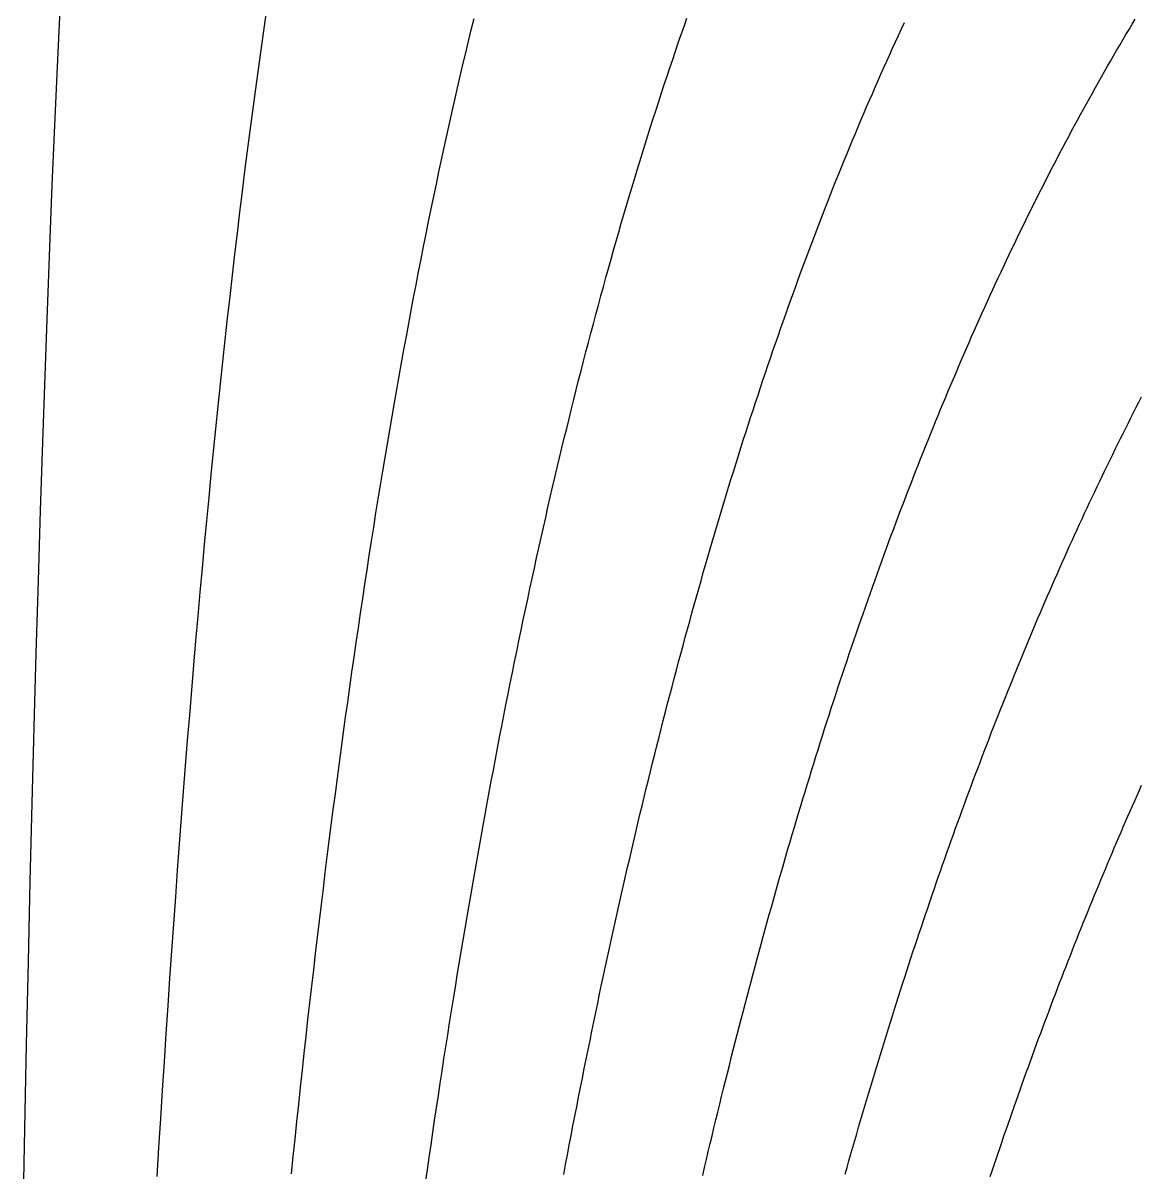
# Model space of a CAD drawing. Extents: x 201 to 397, y -170 to -3.
# Drawn here: x 201.31 to 232.19, y -91.27 to -59.48 of the extents above; entities that cross this region are included whole.
import ezdxf

# ---------------------------------------------------------------- set-up
doc = ezdxf.new("R2010")
doc.units = 0
doc.layers.add('MyLines', color=7, linetype='Continuous')

msp = doc.modelspace()

# ---------------------------------------------------------------- linework, layer by layer
at = {"layer": 'MyLines'}
for p, q in [((202.263, -60.694), (202.337, -59.118)), ((207.959, -59.765), (208.035, -59.238)), ((213.703, -59.671), (213.78, -59.355)), ((219.586, -59.579), (219.666, -59.353)), ((231.975, -59.517), (232.062, -59.373)), ((213.626, -59.989), (213.703, -59.671)), ((219.508, -59.806), (219.586, -59.579)), ((225.517, -59.825), (225.598, -59.649)), ((225.598, -59.649), (225.68, -59.473)), ((231.803, -59.806), (231.889, -59.662)), ((231.889, -59.662), (231.975, -59.517)), ((207.884, -60.296), (207.959, -59.765)), ((213.55, -60.309), (213.626, -59.989)), ((219.351, -60.262), (219.429, -60.034)), ((219.429, -60.034), (219.508, -59.806)), ((225.354, -60.181), (225.435, -60.003)), ((225.435, -60.003), (225.517, -59.825)), ((231.632, -60.097), (231.718, -59.951)), ((231.718, -59.951), (231.803, -59.806)), ((207.81, -60.832), (207.884, -60.296)), ((213.474, -60.631), (213.55, -60.309)), ((219.273, -60.492), (219.351, -60.262)), ((225.192, -60.538), (225.273, -60.359)), ((225.273, -60.359), (225.354, -60.181)), ((231.378, -60.535), (231.462, -60.388)), ((231.462, -60.388), (231.547, -60.242)), ((231.547, -60.242), (231.632, -60.097)), ((202.191, -62.313), (202.263, -60.694)), ((213.399, -60.954), (213.474, -60.631)), ((219.195, -60.722), (219.273, -60.492)), ((225.112, -60.717), (225.192, -60.538)), ((231.21, -60.829), (231.294, -60.682)), ((231.294, -60.682), (231.378, -60.535)), ((207.736, -61.372), (207.81, -60.832)), ((213.324, -61.279), (213.399, -60.954)), ((219.041, -61.186), (219.118, -60.954)), ((219.118, -60.954), (219.195, -60.722)), ((224.952, -61.077), (225.032, -60.897)), ((225.032, -60.897), (225.112, -60.717)), ((231.042, -61.124), (231.126, -60.976)), ((231.126, -60.976), (231.21, -60.829)), ((213.249, -61.606), (213.324, -61.279)), ((218.964, -61.419), (219.041, -61.186)), ((224.793, -61.44), (224.873, -61.258)), ((224.873, -61.258), (224.952, -61.077)), ((230.876, -61.421), (230.959, -61.272)), ((230.959, -61.272), (231.042, -61.124)), ((207.663, -61.918), (207.736, -61.372)), ((213.175, -61.935), (213.249, -61.606)), ((218.812, -61.888), (218.888, -61.653)), ((218.888, -61.653), (218.964, -61.419)), ((224.636, -61.804), (224.715, -61.622)), ((224.715, -61.622), (224.793, -61.44)), ((230.711, -61.719), (230.793, -61.57)), ((230.793, -61.57), (230.876, -61.421)), ((207.591, -62.468), (207.663, -61.918)), ((213.102, -62.265), (213.175, -61.935)), ((218.736, -62.124), (218.812, -61.888)), ((224.557, -61.988), (224.636, -61.804)), ((230.547, -62.018), (230.629, -61.868)), ((230.629, -61.868), (230.711, -61.719)), ((213.028, -62.597), (213.102, -62.265)), ((218.661, -62.36), (218.736, -62.124)), ((224.401, -62.355), (224.479, -62.171)), ((224.479, -62.171), (224.557, -61.988)), ((230.384, -62.319), (230.465, -62.169)), ((230.465, -62.169), (230.547, -62.018)), ((202.121, -63.974), (202.191, -62.313)), ((207.519, -63.024), (207.591, -62.468)), ((212.955, -62.931), (213.028, -62.597)), ((218.511, -62.836), (218.586, -62.598)), ((218.586, -62.598), (218.661, -62.36)), ((224.247, -62.726), (224.324, -62.54)), ((224.324, -62.54), (224.401, -62.355)), ((230.221, -62.622), (230.302, -62.471)), ((230.302, -62.471), (230.384, -62.319)), ((212.883, -63.267), (212.955, -62.931)), ((218.437, -63.076), (218.511, -62.836)), ((224.093, -63.098), (224.169, -62.911)), ((224.169, -62.911), (224.247, -62.726)), ((229.98, -63.079), (230.06, -62.926)), ((230.06, -62.926), (230.141, -62.774)), ((230.141, -62.774), (230.221, -62.622)), ((207.448, -63.584), (207.519, -63.024)), ((218.363, -63.316), (218.437, -63.076)), ((224.016, -63.285), (224.093, -63.098)), ((229.82, -63.385), (229.9, -63.231)), ((229.9, -63.231), (229.98, -63.079)), ((212.811, -63.604), (212.883, -63.267)), ((218.216, -63.799), (218.289, -63.557)), ((218.289, -63.557), (218.363, -63.316)), ((223.864, -63.66), (223.94, -63.472)), ((223.94, -63.472), (224.016, -63.285)), ((229.662, -63.692), (229.741, -63.538)), ((229.741, -63.538), (229.82, -63.385)), ((207.377, -64.149), (207.448, -63.584)), ((212.739, -63.943), (212.811, -63.604)), ((218.142, -64.042), (218.216, -63.799)), ((223.713, -64.038), (223.788, -63.849)), ((223.788, -63.849), (223.864, -63.66)), ((229.504, -64.002), (229.583, -63.847)), ((229.583, -63.847), (229.662, -63.692)), ((202.053, -65.68), (202.121, -63.974)), ((207.307, -64.719), (207.377, -64.149)), ((212.668, -64.284), (212.739, -63.943)), ((218.07, -64.286), (218.142, -64.042)), ((223.637, -64.228), (223.713, -64.038)), ((229.347, -64.312), (229.426, -64.157)), ((229.426, -64.157), (229.504, -64.002)), ((212.597, -64.627), (212.668, -64.284)), ((217.997, -64.531), (218.07, -64.286)), ((223.488, -64.609), (223.562, -64.418)), ((223.562, -64.418), (223.637, -64.228)), ((229.192, -64.625), (229.269, -64.468)), ((229.269, -64.468), (229.347, -64.312)), ((207.238, -65.295), (207.307, -64.719)), ((212.526, -64.972), (212.597, -64.627)), ((217.853, -65.024), (217.925, -64.777)), ((217.925, -64.777), (217.997, -64.531)), ((223.339, -64.992), (223.413, -64.8)), ((223.413, -64.8), (223.488, -64.609)), ((229.037, -64.938), (229.114, -64.781)), ((229.114, -64.781), (229.192, -64.625)), ((212.456, -65.318), (212.526, -64.972)), ((217.781, -65.271), (217.853, -65.024)), ((223.265, -65.185), (223.339, -64.992)), ((228.883, -65.253), (228.96, -65.096)), ((228.96, -65.096), (229.037, -64.938)), ((207.17, -65.875), (207.238, -65.295)), ((212.386, -65.667), (212.456, -65.318)), ((217.71, -65.52), (217.781, -65.271)), ((223.118, -65.572), (223.191, -65.378)), ((223.191, -65.378), (223.265, -65.185)), ((228.73, -65.57), (228.806, -65.412)), ((228.806, -65.412), (228.883, -65.253)), ((201.986, -67.432), (202.053, -65.68)), ((212.317, -66.017), (212.386, -65.667)), ((217.568, -66.02), (217.639, -65.77)), ((217.639, -65.77), (217.71, -65.52)), ((222.972, -65.961), (223.045, -65.766)), ((223.045, -65.766), (223.118, -65.572)), ((228.578, -65.889), (228.654, -65.729)), ((228.654, -65.729), (228.73, -65.57)), ((207.102, -66.46), (207.17, -65.875)), ((212.248, -66.369), (212.317, -66.017)), ((217.497, -66.272), (217.568, -66.02)), ((222.899, -66.157), (222.972, -65.961)), ((228.427, -66.208), (228.502, -66.048)), ((228.502, -66.048), (228.578, -65.889)), ((212.179, -66.723), (212.248, -66.369)), ((217.427, -66.524), (217.497, -66.272)), ((222.755, -66.549), (222.827, -66.353)), ((222.827, -66.353), (222.899, -66.157)), ((228.276, -66.53), (228.351, -66.369)), ((228.351, -66.369), (228.427, -66.208)), ((207.034, -67.051), (207.102, -66.46)), ((212.111, -67.079), (212.179, -66.723)), ((217.357, -66.778), (217.427, -66.524)), ((222.611, -66.944), (222.683, -66.746)), ((222.683, -66.746), (222.755, -66.549)), ((228.127, -66.853), (228.201, -66.691)), ((228.201, -66.691), (228.276, -66.53)), ((206.967, -67.647), (207.034, -67.051)), ((217.218, -67.287), (217.287, -67.032)), ((217.287, -67.032), (217.357, -66.778)), ((222.539, -67.142), (222.611, -66.944)), ((227.978, -67.177), (228.053, -67.015)), ((228.053, -67.015), (228.127, -66.853)), ((212.043, -67.437), (212.111, -67.079)), ((217.149, -67.544), (217.218, -67.287)), ((222.397, -67.541), (222.468, -67.341)), ((222.468, -67.341), (222.539, -67.142)), ((227.831, -67.503), (227.905, -67.34)), ((227.905, -67.34), (227.978, -67.177)), ((201.921, -69.23), (201.986, -67.432)), ((206.901, -68.249), (206.967, -67.647)), ((211.976, -67.796), (212.043, -67.437)), ((217.08, -67.801), (217.149, -67.544)), ((222.326, -67.741), (222.397, -67.541)), ((227.684, -67.831), (227.757, -67.667)), ((227.757, -67.667), (227.831, -67.503)), ((211.909, -68.158), (211.976, -67.796)), ((217.012, -68.059), (217.08, -67.801)), ((222.186, -68.143), (222.256, -67.942)), ((222.256, -67.942), (222.326, -67.741)), ((227.538, -68.16), (227.611, -67.995)), ((227.611, -67.995), (227.684, -67.831)), ((206.836, -68.855), (206.901, -68.249)), ((211.842, -68.521), (211.909, -68.158)), ((216.876, -68.579), (216.944, -68.319)), ((216.944, -68.319), (217.012, -68.059)), ((222.116, -68.345), (222.186, -68.143)), ((227.393, -68.491), (227.466, -68.326)), ((227.466, -68.326), (227.538, -68.16)), ((211.776, -68.887), (211.842, -68.521)), ((216.808, -68.84), (216.876, -68.579)), ((221.976, -68.751), (222.046, -68.547)), ((222.046, -68.547), (222.116, -68.345)), ((227.321, -68.657), (227.393, -68.491)), ((206.771, -69.467), (206.836, -68.855)), ((211.71, -69.254), (211.776, -68.887)), ((216.741, -69.102), (216.808, -68.84)), ((221.838, -69.159), (221.907, -68.954)), ((221.907, -68.954), (221.976, -68.751)), ((227.178, -68.991), (227.249, -68.824)), ((227.249, -68.824), (227.321, -68.657)), ((201.858, -71.076), (201.921, -69.23)), ((211.644, -69.624), (211.71, -69.254)), ((216.673, -69.366), (216.741, -69.102)), ((221.769, -69.363), (221.838, -69.159)), ((227.035, -69.325), (227.106, -69.158)), ((227.106, -69.158), (227.178, -68.991)), ((206.706, -70.085), (206.771, -69.467)), ((216.607, -69.63), (216.673, -69.366)), ((221.632, -69.775), (221.7, -69.569)), ((221.7, -69.569), (221.769, -69.363)), ((226.893, -69.662), (226.964, -69.493)), ((226.964, -69.493), (227.035, -69.325)), ((211.579, -69.995), (211.644, -69.624)), ((216.474, -70.161), (216.54, -69.895)), ((216.54, -69.895), (216.607, -69.63)), ((221.564, -69.982), (221.632, -69.775)), ((226.751, -70), (226.822, -69.831)), ((226.822, -69.831), (226.893, -69.662)), ((232.164, -69.969), (232.238, -69.826)), ((206.642, -70.708), (206.706, -70.085)), ((211.514, -70.368), (211.579, -69.995)), ((216.408, -70.429), (216.474, -70.161)), ((221.428, -70.397), (221.496, -70.189)), ((221.496, -70.189), (221.564, -69.982)), ((226.611, -70.34), (226.681, -70.17)), ((226.681, -70.17), (226.751, -70)), ((232.017, -70.256), (232.09, -70.113)), ((232.09, -70.113), (232.164, -69.969)), ((211.449, -70.744), (211.514, -70.368)), ((216.342, -70.697), (216.408, -70.429)), ((221.361, -70.606), (221.428, -70.397)), ((226.472, -70.681), (226.541, -70.51)), ((226.541, -70.51), (226.611, -70.34)), ((231.799, -70.69), (231.871, -70.545)), ((231.871, -70.545), (231.944, -70.401)), ((231.944, -70.401), (232.017, -70.256)), ((206.579, -71.336), (206.642, -70.708)), ((211.385, -71.121), (211.449, -70.744)), ((216.276, -70.966), (216.342, -70.697)), ((221.226, -71.025), (221.293, -70.815)), ((221.293, -70.815), (221.361, -70.606)), ((226.333, -71.024), (226.402, -70.853)), ((226.402, -70.853), (226.472, -70.681)), ((231.654, -70.98), (231.726, -70.835)), ((231.726, -70.835), (231.799, -70.69)), ((201.797, -72.971), (201.858, -71.076)), ((211.321, -71.5), (211.385, -71.121)), ((216.211, -71.237), (216.276, -70.966)), ((221.159, -71.235), (221.226, -71.025)), ((226.195, -71.369), (226.264, -71.197)), ((226.264, -71.197), (226.333, -71.024)), ((231.51, -71.271), (231.582, -71.126)), ((231.582, -71.126), (231.654, -70.98)), ((206.516, -71.97), (206.579, -71.336)), ((211.258, -71.882), (211.321, -71.5)), ((216.082, -71.78), (216.146, -71.508)), ((216.146, -71.508), (216.211, -71.237)), ((221.026, -71.658), (221.093, -71.446)), ((221.093, -71.446), (221.159, -71.235)), ((226.126, -71.542), (226.195, -71.369)), ((231.367, -71.564), (231.438, -71.418)), ((231.438, -71.418), (231.51, -71.271)), ((216.017, -72.054), (216.082, -71.78)), ((220.96, -71.87), (221.026, -71.658)), ((225.99, -71.89), (226.058, -71.716)), ((226.058, -71.716), (226.126, -71.542)), ((231.224, -71.858), (231.295, -71.711)), ((231.295, -71.711), (231.367, -71.564)), ((206.454, -72.61), (206.516, -71.97)), ((211.195, -72.265), (211.258, -71.882)), ((215.953, -72.328), (216.017, -72.054)), ((220.829, -72.297), (220.894, -72.083)), ((220.894, -72.083), (220.96, -71.87)), ((225.854, -72.239), (225.921, -72.064)), ((225.921, -72.064), (225.99, -71.89)), ((231.082, -72.153), (231.153, -72.005)), ((231.153, -72.005), (231.224, -71.858)), ((211.132, -72.65), (211.195, -72.265)), ((215.889, -72.604), (215.953, -72.328)), ((220.763, -72.511), (220.829, -72.297)), ((225.718, -72.589), (225.786, -72.414)), ((225.786, -72.414), (225.854, -72.239)), ((230.871, -72.598), (230.942, -72.45)), ((230.942, -72.45), (231.012, -72.301)), ((231.012, -72.301), (231.082, -72.153)), ((206.393, -73.256), (206.454, -72.61)), ((211.069, -73.038), (211.132, -72.65)), ((215.825, -72.88), (215.889, -72.604)), ((220.633, -72.941), (220.698, -72.726)), ((220.698, -72.726), (220.763, -72.511)), ((225.584, -72.942), (225.651, -72.765)), ((225.651, -72.765), (225.718, -72.589)), ((230.731, -72.896), (230.801, -72.747)), ((230.801, -72.747), (230.871, -72.598)), ((201.737, -74.917), (201.797, -72.971)), ((211.007, -73.427), (211.069, -73.038)), ((215.762, -73.158), (215.825, -72.88)), ((220.568, -73.158), (220.633, -72.941)), ((225.517, -73.118), (225.584, -72.942)), ((230.592, -73.196), (230.662, -73.046)), ((230.662, -73.046), (230.731, -72.896)), ((206.332, -73.907), (206.393, -73.256)), ((215.699, -73.437), (215.762, -73.158)), ((220.439, -73.592), (220.503, -73.374)), ((220.503, -73.374), (220.568, -73.158)), ((225.384, -73.473), (225.45, -73.296)), ((225.45, -73.296), (225.517, -73.118)), ((230.454, -73.496), (230.523, -73.346)), ((230.523, -73.346), (230.592, -73.196)), ((210.946, -73.819), (211.007, -73.427)), ((215.573, -73.997), (215.636, -73.717)), ((215.636, -73.717), (215.699, -73.437)), ((220.375, -73.81), (220.439, -73.592)), ((225.252, -73.83), (225.318, -73.651)), ((225.318, -73.651), (225.384, -73.473)), ((230.316, -73.798), (230.385, -73.647)), ((230.385, -73.647), (230.454, -73.496)), ((206.271, -74.564), (206.332, -73.907)), ((210.884, -74.213), (210.946, -73.819)), ((215.511, -74.279), (215.573, -73.997)), ((220.247, -74.248), (220.31, -74.028)), ((220.31, -74.028), (220.375, -73.81)), ((225.12, -74.188), (225.186, -74.009)), ((225.186, -74.009), (225.252, -73.83)), ((230.179, -74.101), (230.248, -73.949)), ((230.248, -73.949), (230.316, -73.798)), ((210.823, -74.608), (210.884, -74.213)), ((215.449, -74.562), (215.511, -74.279)), ((220.183, -74.468), (220.247, -74.248)), ((224.989, -74.549), (225.054, -74.368)), ((225.054, -74.368), (225.12, -74.188)), ((230.043, -74.405), (230.111, -74.253)), ((230.111, -74.253), (230.179, -74.101)), ((206.211, -75.226), (206.271, -74.564)), ((210.762, -75.006), (210.823, -74.608)), ((215.387, -74.846), (215.449, -74.562)), ((220.057, -74.91), (220.12, -74.688)), ((220.12, -74.688), (220.183, -74.468)), ((224.924, -74.729), (224.989, -74.549)), ((229.908, -74.711), (229.975, -74.558)), ((229.975, -74.558), (230.043, -74.405)), ((201.678, -76.915), (201.737, -74.917)), ((210.702, -75.406), (210.762, -75.006)), ((215.326, -75.131), (215.387, -74.846)), ((219.994, -75.132), (220.057, -74.91)), ((224.794, -75.092), (224.859, -74.91)), ((224.859, -74.91), (224.924, -74.729)), ((229.773, -75.018), (229.84, -74.864)), ((229.84, -74.864), (229.908, -74.711)), ((206.152, -75.895), (206.211, -75.226)), ((215.264, -75.418), (215.326, -75.131)), ((219.931, -75.354), (219.994, -75.132)), ((224.665, -75.457), (224.729, -75.274)), ((224.729, -75.274), (224.794, -75.092)), ((229.572, -75.48), (229.639, -75.326)), ((229.639, -75.326), (229.706, -75.172)), ((229.706, -75.172), (229.773, -75.018)), ((210.642, -75.809), (210.702, -75.406)), ((215.203, -75.705), (215.264, -75.418)), ((219.806, -75.801), (219.868, -75.578)), ((219.868, -75.578), (219.931, -75.354)), ((224.536, -75.823), (224.601, -75.64)), ((224.601, -75.64), (224.665, -75.457)), ((229.439, -75.79), (229.505, -75.635)), ((229.505, -75.635), (229.572, -75.48)), ((206.093, -76.57), (206.152, -75.895)), ((210.582, -76.213), (210.642, -75.809)), ((215.142, -75.993), (215.203, -75.705)), ((219.744, -76.026), (219.806, -75.801)), ((224.473, -76.007), (224.536, -75.823)), ((229.307, -76.102), (229.373, -75.946)), ((229.373, -75.946), (229.439, -75.79)), ((210.523, -76.619), (210.582, -76.213)), ((215.021, -76.573), (215.082, -76.283)), ((215.082, -76.283), (215.142, -75.993)), ((219.62, -76.477), (219.682, -76.251)), ((219.682, -76.251), (219.744, -76.026)), ((224.345, -76.376), (224.409, -76.191)), ((224.409, -76.191), (224.473, -76.007)), ((229.175, -76.414), (229.241, -76.258)), ((229.241, -76.258), (229.307, -76.102)), ((206.035, -77.25), (206.093, -76.57)), ((214.961, -76.865), (215.021, -76.573)), ((219.559, -76.704), (219.62, -76.477)), ((224.219, -76.746), (224.282, -76.561)), ((224.282, -76.561), (224.345, -76.376)), ((229.044, -76.728), (229.109, -76.571)), ((229.109, -76.571), (229.175, -76.414)), ((201.622, -78.966), (201.678, -76.915)), ((210.463, -77.028), (210.523, -76.619)), ((214.901, -77.158), (214.961, -76.865)), ((219.497, -76.931), (219.559, -76.704)), ((224.156, -76.932), (224.219, -76.746)), ((228.913, -77.043), (228.979, -76.885)), ((228.979, -76.885), (229.044, -76.728)), ((210.405, -77.439), (210.463, -77.028)), ((214.841, -77.452), (214.901, -77.158)), ((219.375, -77.388), (219.436, -77.159)), ((219.436, -77.159), (219.497, -76.931)), ((224.03, -77.306), (224.093, -77.119)), ((224.093, -77.119), (224.156, -76.932)), ((228.784, -77.36), (228.848, -77.201)), ((228.848, -77.201), (228.913, -77.043)), ((205.977, -77.937), (206.035, -77.25)), ((210.346, -77.852), (210.405, -77.439)), ((214.782, -77.747), (214.841, -77.452)), ((219.315, -77.617), (219.375, -77.388)), ((223.905, -77.681), (223.968, -77.493)), ((223.968, -77.493), (224.03, -77.306)), ((228.655, -77.677), (228.719, -77.518)), ((228.719, -77.518), (228.784, -77.36)), ((210.288, -78.267), (210.346, -77.852)), ((214.723, -78.043), (214.782, -77.747)), ((219.194, -78.078), (219.254, -77.847)), ((219.254, -77.847), (219.315, -77.617)), ((223.781, -78.058), (223.843, -77.87)), ((223.843, -77.87), (223.905, -77.681)), ((228.526, -77.996), (228.59, -77.837)), ((228.59, -77.837), (228.655, -77.677)), ((205.919, -78.63), (205.977, -77.937)), ((214.664, -78.34), (214.723, -78.043)), ((219.133, -78.309), (219.194, -78.078)), ((223.72, -78.248), (223.781, -78.058)), ((228.399, -78.317), (228.462, -78.156)), ((228.462, -78.156), (228.526, -77.996)), ((210.23, -78.684), (210.288, -78.267)), ((214.605, -78.639), (214.664, -78.34)), ((219.074, -78.541), (219.133, -78.309)), ((223.597, -78.627), (223.658, -78.437)), ((223.658, -78.437), (223.72, -78.248)), ((228.272, -78.638), (228.335, -78.477)), ((228.335, -78.477), (228.399, -78.317)), ((205.863, -79.329), (205.919, -78.63)), ((210.173, -79.104), (210.23, -78.684)), ((214.547, -78.938), (214.605, -78.639)), ((218.954, -79.007), (219.014, -78.774)), ((219.014, -78.774), (219.074, -78.541)), ((223.474, -79.009), (223.535, -78.818)), ((223.535, -78.818), (223.597, -78.627)), ((228.145, -78.961), (228.208, -78.799)), ((228.208, -78.799), (228.272, -78.638)), ((201.566, -81.072), (201.622, -78.966)), ((210.116, -79.526), (210.173, -79.104)), ((214.489, -79.239), (214.547, -78.938)), ((218.895, -79.241), (218.954, -79.007)), ((223.413, -79.201), (223.474, -79.009)), ((228.019, -79.285), (228.082, -79.123)), ((228.082, -79.123), (228.145, -78.961)), ((205.806, -80.034), (205.863, -79.329)), ((214.431, -79.541), (214.489, -79.239)), ((218.836, -79.476), (218.895, -79.241)), ((223.292, -79.585), (223.353, -79.393)), ((223.353, -79.393), (223.413, -79.201)), ((227.894, -79.611), (227.957, -79.448)), ((227.957, -79.448), (228.019, -79.285)), ((210.059, -79.95), (210.116, -79.526)), ((214.373, -79.844), (214.431, -79.541)), ((218.718, -79.948), (218.777, -79.712)), ((218.777, -79.712), (218.836, -79.476)), ((223.171, -79.971), (223.232, -79.778)), ((223.232, -79.778), (223.292, -79.585)), ((227.77, -79.938), (227.832, -79.774)), ((227.832, -79.774), (227.894, -79.611)), ((205.75, -80.745), (205.806, -80.034)), ((210.002, -80.376), (210.059, -79.95)), ((214.315, -80.148), (214.373, -79.844)), ((218.659, -80.185), (218.718, -79.948)), ((223.111, -80.165), (223.171, -79.971)), ((227.708, -80.102), (227.77, -79.938)), ((209.946, -80.805), (210.002, -80.376)), ((214.258, -80.454), (214.315, -80.148)), ((218.601, -80.422), (218.659, -80.185)), ((222.992, -80.554), (223.051, -80.36)), ((223.051, -80.36), (223.111, -80.165)), ((227.584, -80.431), (227.646, -80.266)), ((227.646, -80.266), (227.708, -80.102)), ((214.201, -80.76), (214.258, -80.454)), ((218.485, -80.899), (218.543, -80.66)), ((218.543, -80.66), (218.601, -80.422)), ((222.932, -80.75), (222.992, -80.554)), ((227.461, -80.761), (227.522, -80.596)), ((227.522, -80.596), (227.584, -80.431)), ((232.111, -80.852), (232.175, -80.708)), ((232.175, -80.708), (232.239, -80.565)), ((205.695, -81.463), (205.75, -80.745)), ((209.89, -81.236), (209.946, -80.805)), ((214.144, -81.068), (214.201, -80.76)), ((218.427, -81.139), (218.485, -80.899)), ((222.813, -81.142), (222.873, -80.945)), ((222.873, -80.945), (222.932, -80.75)), ((227.339, -81.093), (227.4, -80.927)), ((227.4, -80.927), (227.461, -80.761)), ((231.984, -81.14), (232.048, -80.996)), ((232.048, -80.996), (232.111, -80.852)), ((201.512, -83.234), (201.566, -81.072)), ((209.834, -81.669), (209.89, -81.236)), ((214.087, -81.377), (214.144, -81.068)), ((218.369, -81.38), (218.427, -81.139)), ((222.695, -81.536), (222.754, -81.338)), ((222.754, -81.338), (222.813, -81.142)), ((227.217, -81.426), (227.278, -81.259)), ((227.278, -81.259), (227.339, -81.093)), ((231.858, -81.428), (231.921, -81.284)), ((231.921, -81.284), (231.984, -81.14)), ((205.64, -82.187), (205.695, -81.463)), ((209.779, -82.105), (209.834, -81.669)), ((213.975, -81.998), (214.031, -81.687)), ((214.031, -81.687), (214.087, -81.377)), ((218.254, -81.863), (218.312, -81.621)), ((218.312, -81.621), (218.369, -81.38)), ((222.637, -81.733), (222.695, -81.536)), ((227.096, -81.76), (227.156, -81.593)), ((227.156, -81.593), (227.217, -81.426)), ((231.732, -81.718), (231.795, -81.573)), ((231.795, -81.573), (231.858, -81.428)), ((213.919, -82.31), (213.975, -81.998)), ((218.197, -82.105), (218.254, -81.863)), ((222.52, -82.13), (222.578, -81.931)), ((222.578, -81.931), (222.637, -81.733)), ((226.975, -82.096), (227.035, -81.928)), ((227.035, -81.928), (227.096, -81.76)), ((231.607, -82.009), (231.67, -81.863)), ((231.67, -81.863), (231.732, -81.718)), ((205.586, -82.918), (205.64, -82.187)), ((209.724, -82.543), (209.779, -82.105)), ((213.863, -82.624), (213.919, -82.31)), ((218.14, -82.348), (218.197, -82.105)), ((222.461, -82.329), (222.52, -82.13)), ((226.855, -82.433), (226.915, -82.264)), ((226.915, -82.264), (226.975, -82.096)), ((231.42, -82.447), (231.482, -82.301)), ((231.482, -82.301), (231.545, -82.155)), ((231.545, -82.155), (231.607, -82.009)), ((209.669, -82.983), (209.724, -82.543)), ((213.808, -82.938), (213.863, -82.624)), ((218.027, -82.837), (218.084, -82.592)), ((218.084, -82.592), (218.14, -82.348)), ((222.345, -82.729), (222.403, -82.529)), ((222.403, -82.529), (222.461, -82.329)), ((226.736, -82.772), (226.796, -82.602)), ((226.796, -82.602), (226.855, -82.433)), ((231.297, -82.74), (231.358, -82.594)), ((231.358, -82.594), (231.42, -82.447)), ((205.532, -83.655), (205.586, -82.918)), ((213.753, -83.254), (213.808, -82.938)), ((217.971, -83.082), (218.027, -82.837)), ((222.23, -83.13), (222.288, -82.929)), ((222.288, -82.929), (222.345, -82.729)), ((226.617, -83.112), (226.676, -82.942)), ((226.676, -82.942), (226.736, -82.772)), ((231.173, -83.035), (231.235, -82.888)), ((231.235, -82.888), (231.297, -82.74)), ((201.46, -85.454), (201.512, -83.234)), ((209.615, -83.426), (209.669, -82.983)), ((213.698, -83.572), (213.753, -83.254)), ((217.915, -83.329), (217.971, -83.082)), ((222.173, -83.332), (222.23, -83.13)), ((226.558, -83.282), (226.617, -83.112)), ((231.051, -83.33), (231.112, -83.182)), ((231.112, -83.182), (231.173, -83.035)), ((209.56, -83.871), (209.615, -83.426)), ((213.643, -83.89), (213.698, -83.572)), ((217.803, -83.823), (217.859, -83.576)), ((217.859, -83.576), (217.915, -83.329)), ((222.058, -83.736), (222.115, -83.534)), ((222.115, -83.534), (222.173, -83.332)), ((226.44, -83.624), (226.499, -83.453)), ((226.499, -83.453), (226.558, -83.282)), ((230.929, -83.627), (230.99, -83.479)), ((230.99, -83.479), (231.051, -83.33)), ((205.479, -84.398), (205.532, -83.655)), ((209.507, -84.318), (209.56, -83.871)), ((213.588, -84.21), (213.643, -83.89)), ((217.747, -84.072), (217.803, -83.823)), ((222.001, -83.939), (222.058, -83.736)), ((226.323, -83.968), (226.381, -83.796)), ((226.381, -83.796), (226.44, -83.624)), ((230.807, -83.925), (230.868, -83.776)), ((230.868, -83.776), (230.929, -83.627)), ((213.534, -84.53), (213.588, -84.21)), ((217.692, -84.321), (217.747, -84.072)), ((221.888, -84.347), (221.944, -84.143)), ((221.944, -84.143), (222.001, -83.939)), ((226.206, -84.312), (226.264, -84.14)), ((226.264, -84.14), (226.323, -83.968)), ((230.626, -84.373), (230.686, -84.223)), ((230.686, -84.223), (230.747, -84.074)), ((230.747, -84.074), (230.807, -83.925)), ((205.426, -85.149), (205.479, -84.398)), ((209.453, -84.768), (209.507, -84.318)), ((213.48, -84.852), (213.534, -84.53)), ((217.636, -84.571), (217.692, -84.321)), ((221.831, -84.551), (221.888, -84.347)), ((226.09, -84.659), (226.148, -84.485)), ((226.148, -84.485), (226.206, -84.312)), ((230.506, -84.673), (230.566, -84.523)), ((230.566, -84.523), (230.626, -84.373)), ((209.4, -85.22), (209.453, -84.768)), ((213.426, -85.176), (213.48, -84.852)), ((217.526, -85.072), (217.581, -84.821)), ((217.581, -84.821), (217.636, -84.571)), ((221.719, -84.962), (221.775, -84.756)), ((221.775, -84.756), (221.831, -84.551)), ((225.974, -85.006), (226.032, -84.832)), ((226.032, -84.832), (226.09, -84.659)), ((230.386, -84.975), (230.446, -84.824)), ((230.446, -84.824), (230.506, -84.673)), ((205.373, -85.905), (205.426, -85.149)), ((213.372, -85.5), (213.426, -85.176)), ((217.472, -85.324), (217.526, -85.072)), ((221.607, -85.374), (221.662, -85.168)), ((221.662, -85.168), (221.719, -84.962)), ((225.859, -85.355), (225.917, -85.181)), ((225.917, -85.181), (225.974, -85.006)), ((230.267, -85.277), (230.327, -85.126)), ((230.327, -85.126), (230.386, -84.975)), ((201.409, -87.732), (201.46, -85.454)), ((209.347, -85.674), (209.4, -85.22)), ((213.318, -85.826), (213.372, -85.5)), ((217.417, -85.577), (217.472, -85.324)), ((221.551, -85.581), (221.607, -85.374)), ((225.802, -85.531), (225.859, -85.355)), ((230.149, -85.58), (230.208, -85.429)), ((230.208, -85.429), (230.267, -85.277)), ((209.294, -86.131), (209.347, -85.674)), ((217.363, -85.831), (217.417, -85.577)), ((221.44, -85.997), (221.495, -85.789)), ((221.495, -85.789), (221.551, -85.581)), ((225.688, -85.882), (225.745, -85.706)), ((225.745, -85.706), (225.802, -85.531)), ((230.031, -85.885), (230.09, -85.733)), ((230.09, -85.733), (230.149, -85.58)), ((205.321, -86.669), (205.373, -85.905)), ((209.242, -86.59), (209.294, -86.131)), ((213.265, -86.153), (213.318, -85.826)), ((217.254, -86.34), (217.308, -86.085)), ((217.308, -86.085), (217.363, -85.831)), ((221.385, -86.205), (221.44, -85.997)), ((225.574, -86.234), (225.631, -86.058)), ((225.631, -86.058), (225.688, -85.882)), ((229.913, -86.191), (229.972, -86.038)), ((229.972, -86.038), (230.031, -85.885)), ((213.212, -86.481), (213.265, -86.153)), ((217.201, -86.596), (217.254, -86.34)), ((221.274, -86.624), (221.329, -86.414)), ((221.329, -86.414), (221.385, -86.205)), ((225.461, -86.589), (225.518, -86.411)), ((225.518, -86.411), (225.574, -86.234)), ((229.796, -86.497), (229.855, -86.344)), ((229.855, -86.344), (229.913, -86.191)), ((205.27, -87.439), (205.321, -86.669)), ((209.189, -87.052), (209.242, -86.59)), ((213.159, -86.81), (213.212, -86.481)), ((217.147, -86.853), (217.201, -86.596)), ((221.22, -86.834), (221.274, -86.624)), ((225.349, -86.944), (225.405, -86.766)), ((225.405, -86.766), (225.461, -86.589)), ((229.68, -86.805), (229.738, -86.651)), ((229.738, -86.651), (229.796, -86.497)), ((209.138, -87.517), (209.189, -87.052)), ((213.106, -87.141), (213.159, -86.81)), ((217.093, -87.11), (217.147, -86.853)), ((221.11, -87.255), (221.165, -87.044)), ((221.165, -87.044), (221.22, -86.834)), ((225.293, -87.123), (225.349, -86.944)), ((229.564, -87.114), (229.622, -86.959)), ((229.622, -86.959), (229.68, -86.805)), ((213.054, -87.473), (213.106, -87.141)), ((216.987, -87.627), (217.04, -87.368)), ((217.04, -87.368), (217.093, -87.11)), ((221.056, -87.467), (221.11, -87.255)), ((225.181, -87.48), (225.237, -87.301)), ((225.237, -87.301), (225.293, -87.123)), ((229.449, -87.424), (229.506, -87.269)), ((229.506, -87.269), (229.564, -87.114)), ((205.219, -88.217), (205.27, -87.439)), ((209.086, -87.983), (209.138, -87.517)), ((213.002, -87.806), (213.054, -87.473)), ((216.934, -87.887), (216.987, -87.627)), ((220.948, -87.891), (221.002, -87.679)), ((221.002, -87.679), (221.056, -87.467)), ((225.07, -87.84), (225.125, -87.66)), ((225.125, -87.66), (225.181, -87.48)), ((229.334, -87.735), (229.391, -87.579)), ((229.391, -87.579), (229.449, -87.424)), ((201.359, -90.072), (201.409, -87.732)), ((209.035, -88.453), (209.086, -87.983)), ((212.949, -88.141), (213.002, -87.806)), ((216.881, -88.147), (216.934, -87.887)), ((220.894, -88.104), (220.948, -87.891)), ((224.959, -88.2), (225.014, -88.02)), ((225.014, -88.02), (225.07, -87.84)), ((229.22, -88.047), (229.277, -87.891)), ((229.277, -87.891), (229.334, -87.735)), ((205.168, -89.001), (205.219, -88.217)), ((212.898, -88.477), (212.949, -88.141)), ((216.828, -88.408), (216.881, -88.147)), ((220.786, -88.532), (220.84, -88.318)), ((220.84, -88.318), (220.894, -88.104)), ((224.904, -88.381), (224.959, -88.2)), ((229.049, -88.518), (229.106, -88.361)), ((229.106, -88.361), (229.163, -88.204)), ((229.163, -88.204), (229.22, -88.047)), ((208.984, -88.924), (209.035, -88.453)), ((212.846, -88.814), (212.898, -88.477)), ((216.723, -88.933), (216.776, -88.67)), ((216.776, -88.67), (216.828, -88.408)), ((220.733, -88.747), (220.786, -88.532)), ((224.794, -88.744), (224.849, -88.563)), ((224.849, -88.563), (224.904, -88.381)), ((228.936, -88.833), (228.992, -88.675)), ((228.992, -88.675), (229.049, -88.518)), ((208.933, -89.399), (208.984, -88.924)), ((212.795, -89.152), (212.846, -88.814)), ((216.671, -89.196), (216.723, -88.933)), ((220.626, -89.177), (220.679, -88.962)), ((220.679, -88.962), (220.733, -88.747)), ((224.685, -89.109), (224.739, -88.926)), ((224.739, -88.926), (224.794, -88.744)), ((228.823, -89.149), (228.88, -88.991)), ((228.88, -88.991), (228.936, -88.833)), ((205.118, -89.792), (205.168, -89.001)), ((212.743, -89.492), (212.795, -89.152)), ((216.619, -89.461), (216.671, -89.196)), ((220.573, -89.394), (220.626, -89.177)), ((224.576, -89.475), (224.63, -89.292)), ((224.63, -89.292), (224.685, -89.109)), ((228.711, -89.466), (228.767, -89.307)), ((228.767, -89.307), (228.823, -89.149)), ((208.882, -89.875), (208.933, -89.399)), ((212.692, -89.832), (212.743, -89.492)), ((216.567, -89.726), (216.619, -89.461)), ((220.467, -89.828), (220.52, -89.61)), ((220.52, -89.61), (220.573, -89.394)), ((224.522, -89.658), (224.576, -89.475)), ((228.6, -89.785), (228.656, -89.625)), ((228.656, -89.625), (228.711, -89.466)), ((205.068, -90.59), (205.118, -89.792)), ((208.832, -90.355), (208.882, -89.875)), ((212.641, -90.175), (212.692, -89.832)), ((216.515, -89.992), (216.567, -89.726)), ((220.415, -90.045), (220.467, -89.828)), ((224.414, -90.026), (224.468, -89.842)), ((224.468, -89.842), (224.522, -89.658)), ((228.489, -90.104), (228.544, -89.944)), ((228.544, -89.944), (228.6, -89.785)), ((201.31, -92.474), (201.359, -90.072)), ((212.591, -90.518), (212.641, -90.175)), ((216.413, -90.526), (216.464, -90.258)), ((216.464, -90.258), (216.515, -89.992)), ((220.31, -90.482), (220.362, -90.264)), ((220.362, -90.264), (220.415, -90.045)), ((224.306, -90.396), (224.36, -90.211)), ((224.36, -90.211), (224.414, -90.026)), ((228.378, -90.425), (228.433, -90.264)), ((228.433, -90.264), (228.489, -90.104)), ((208.782, -90.837), (208.832, -90.355)), ((212.54, -90.863), (212.591, -90.518)), ((216.361, -90.794), (216.413, -90.526)), ((220.258, -90.702), (220.31, -90.482)), ((224.199, -90.767), (224.253, -90.582)), ((224.253, -90.582), (224.306, -90.396)), ((228.268, -90.747), (228.323, -90.586)), ((228.323, -90.586), (228.378, -90.425)), ((205.019, -91.395), (205.068, -90.59)), ((208.733, -91.321), (208.782, -90.837)), ((212.49, -91.209), (212.54, -90.863)), ((216.31, -91.063), (216.361, -90.794)), ((220.205, -90.922), (220.258, -90.702)), ((224.146, -90.954), (224.199, -90.767)), ((228.213, -90.908), (228.268, -90.747)), ((212.44, -91.557), (212.49, -91.209)), ((216.259, -91.333), (216.31, -91.063)), ((220.102, -91.363), (220.153, -91.142)), ((220.153, -91.142), (220.205, -90.922)), ((224.04, -91.327), (224.093, -91.14)), ((224.093, -91.14), (224.146, -90.954)), ((228.104, -91.231), (228.158, -91.07)), ((228.158, -91.07), (228.213, -90.908)), ((228.049, -91.394), (228.104, -91.231))]:
    msp.add_line(p, q, dxfattribs=at)

doc.saveas('drawing.dxf')
